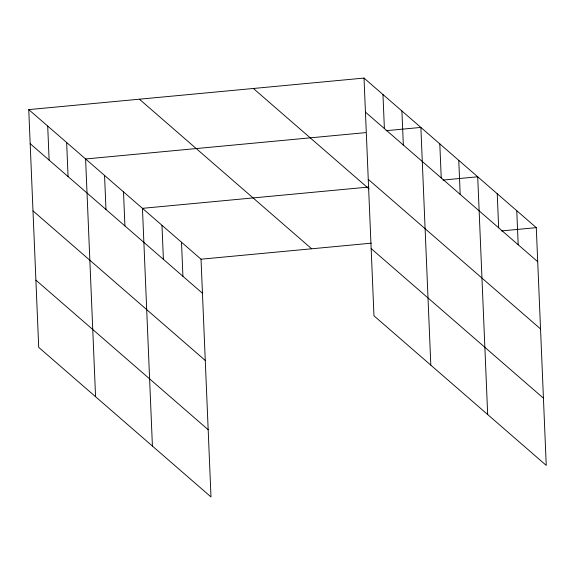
<?xml version="1.0" encoding="UTF-8"?>
<svg xmlns="http://www.w3.org/2000/svg" width="575" height="575" viewBox="0 0 575 575"><rect width="100%" height="100%" fill="white"/><g stroke="black" fill="none" stroke-linecap="round" stroke-linejoin="round"><path stroke-width="0.86" d="M28.75 109.609L201.027 259.196L210.989 496.929L38.712 347.35L28.75 109.609L364.011 78.071L536.288 227.65L546.25 465.391L373.973 315.804L364.011 78.071M365.542 132.638L85.603 158.973L95.565 396.714M386.062 130.705L420.864 127.427L430.826 365.168M368.863 187.033L142.449 208.337L152.418 446.071M442.915 180.068L477.71 176.791L487.679 414.532M201.027 259.196L371.328 243.175M501.486 230.927L536.288 227.65M365.441 112.125L537.711 261.711M368.259 179.343L540.529 328.922M253.374 88.478L369.092 188.952M371.155 248.594L543.433 398.173M139.387 99.202L311.664 248.788M30.18 143.671L202.45 293.25M32.998 210.881L205.268 360.467M35.894 280.133L208.172 429.719M516.76 210.702L518.19 244.756M497.238 193.746L498.662 227.808M458.764 160.339L460.187 194.4M439.81 143.887L441.241 177.941M401.911 110.975L403.341 145.037M382.964 94.523L384.387 128.577M181.499 242.24L182.929 276.302M161.978 225.285L163.401 259.347M123.503 191.877L124.926 225.939M104.549 175.425L105.98 209.487M66.65 142.521L68.08 176.575M47.703 126.062L49.127 160.123"/></g></svg>
